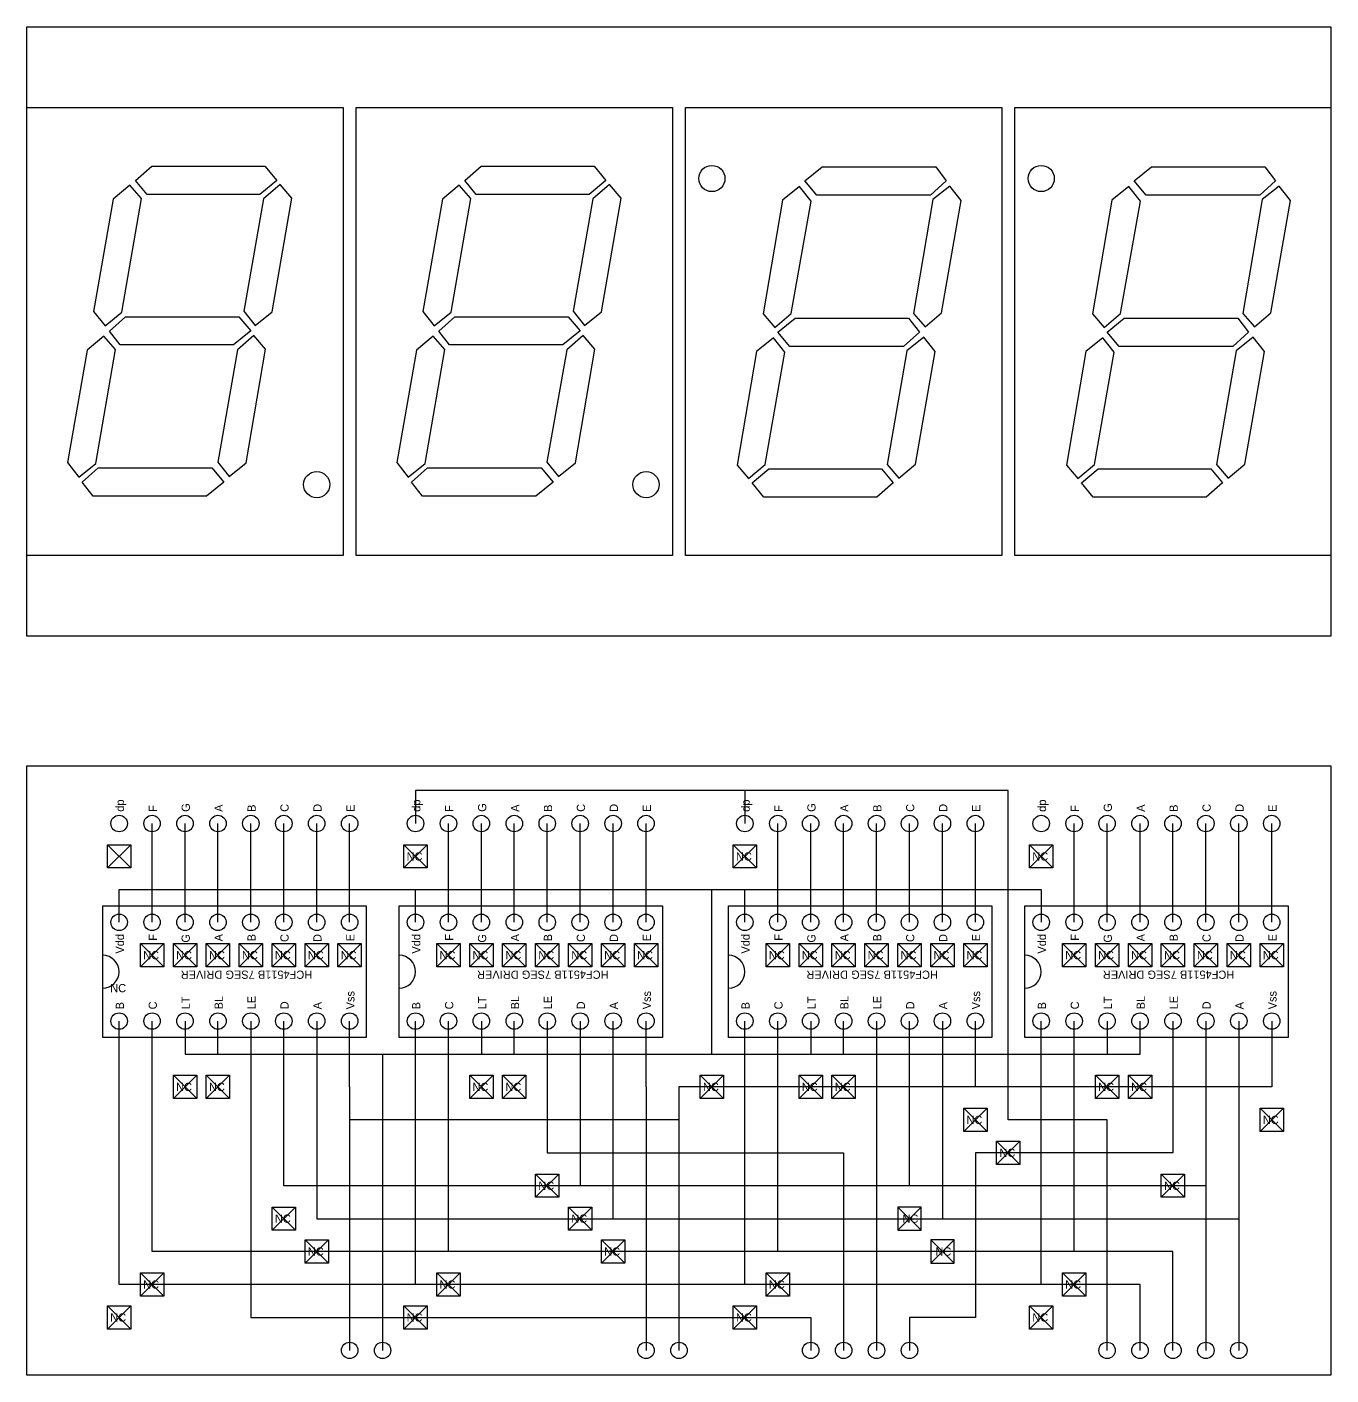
# Model space of a CAD drawing. Header units: millimetres. Extents: x 0 to 319, y 0 to 237.
# Drawn here: x 107.9 to 208.5, y 133.3 to 237.3 of the extents above; entities that cross this region are included whole.
import ezdxf

# ---------------------------------------------------------------- set-up
doc = ezdxf.new("R2010")
doc.units = ezdxf.units.MM

# ---------------------------------------------------------------- blocks, each defined once
blk = doc.blocks.new('HCF4511B')
at = {"color": 4}
blk.add_lwpolyline([(211.25, 118.75), (221.25, 118.75), (221.25, 98.75), (211.25, 98.75)], close=True, dxfattribs=at)
at = {"color": 1}
for centre in [(212.5, 117.5), (220, 117.5), (212.5, 115), (220, 115), (212.5, 112.5), (220, 112.5), (212.5, 110), (220, 110), (212.5, 107.5), (220, 107.5), (212.5, 105), (220, 105), (212.5, 102.5), (220, 102.5), (212.5, 100), (220, 100)]:
    blk.add_circle(centre, 0.625, dxfattribs=at)
at = {"color": 4}
blk.add_arc((216.25, 118.75), 1.25, 180, 0, dxfattribs=at)
at = {"color": 4, "char_height": 0.625, "width": 7.2699}
for s, insert, attachment_point in [('B', (213.39, 117.76), 1), ('Vdd', (219.11, 117.76), 3), ('C', (213.39, 115.26), 1), ('F', (219.11, 115.26), 3), ('LT', (213.39, 112.76), 1), ('G', (219.11, 112.76), 3), ('BL', (213.39, 110.26), 1), ('A', (219.11, 110.26), 3), ('LE', (213.39, 107.76), 1), ('B', (219.11, 107.76), 3), ('D', (213.39, 105.26), 1), ('C', (219.11, 105.26), 3), ('A', (213.39, 102.76), 1), ('D', (219.11, 102.76), 3), ('Vss', (213.39, 100.26), 1), ('E', (219.11, 100.26), 3)]:
    blk.add_mtext(s, dxfattribs=dict(at, insert=insert, attachment_point=attachment_point))
at = {"color": 4, "insert": (215.71, 102.84), "char_height": 0.625, "width": 19.6737, "attachment_point": 1, "rotation": 90}
blk.add_mtext('HCF4511B 7SEG DRIVER', dxfattribs=at)

msp = doc.modelspace()

# ---------------------------------------------------------------- linework, layer by layer
at = {"color": 3}
for points in [[(107.95, 231.11), (107.95, 237.33), (208.53, 237.33), (208.53, 190.34), (107.95, 190.34)], [(107.95, 174.12), (107.95, 180.34), (208.53, 180.34), (208.53, 133.35), (107.95, 133.35)]]:
    msp.add_lwpolyline(points, close=True, dxfattribs=at)
at = {"color": 5}
for points in [[(107.95, 231.11), (132.33, 231.11), (132.33, 196.56), (107.95, 196.56)], [(133.35, 231.11), (157.73, 231.11), (157.73, 196.56), (133.35, 196.56)], [(183.13, 196.56), (158.75, 196.56), (158.75, 231.11), (183.13, 231.11)], [(208.53, 196.56), (184.15, 196.56), (184.15, 231.11), (208.53, 231.11)]]:
    msp.add_lwpolyline(points, close=True, dxfattribs=at)
at = {"color": 251}
for points in [[(117.58, 226.6), (126.29, 226.6), (127.21, 225.5), (125.92, 224.42), (117.21, 224.42), (116.32, 225.5)], [(142.98, 226.6), (151.69, 226.6), (152.61, 225.5), (151.32, 224.42), (142.61, 224.42), (141.72, 225.5)], [(177.63, 224.35), (168.88, 224.35), (167.94, 225.45), (169.28, 226.53), (178.04, 226.53), (178.86, 225.46)], [(203.03, 224.35), (194.28, 224.35), (193.34, 225.45), (194.68, 226.53), (203.44, 226.53), (204.26, 225.46)], [(115.88, 225.14), (114.61, 224.05), (113.08, 215.38), (113.97, 214.27), (115.27, 215.32), (116.78, 224.09)], [(127.47, 225.17), (126.19, 224.08), (124.67, 215.42), (125.56, 214.31), (126.86, 215.36), (128.37, 224.13)], [(141.28, 225.14), (140.01, 224.05), (138.48, 215.38), (139.37, 214.27), (140.67, 215.32), (142.18, 224.09)], [(152.87, 225.17), (151.59, 224.08), (150.07, 215.42), (150.96, 214.31), (152.26, 215.36), (153.77, 224.13)], [(165.63, 214.15), (166.9, 215.24), (168.43, 223.9), (167.54, 225.02), (166.23, 223.97), (164.73, 215.2)], [(177.22, 214.19), (178.49, 215.28), (180.01, 223.94), (179.13, 225.06), (177.82, 224.01), (176.32, 215.23)], [(191.03, 214.15), (192.3, 215.24), (193.83, 223.9), (192.94, 225.02), (191.63, 223.97), (190.13, 215.2)], [(202.62, 214.19), (203.89, 215.28), (205.41, 223.94), (204.53, 225.06), (203.22, 224.01), (201.72, 215.23)], [(115.54, 214.98), (124.3, 214.98), (125.23, 213.88), (123.89, 212.8), (115.13, 212.8), (114.31, 213.87)], [(140.94, 214.98), (149.7, 214.98), (150.63, 213.88), (149.29, 212.8), (140.53, 212.8), (139.71, 213.87)], [(175.55, 212.69), (166.79, 212.69), (165.86, 213.79), (167.19, 214.87), (175.95, 214.87), (176.78, 213.8)], [(200.95, 212.69), (192.19, 212.69), (191.26, 213.79), (192.59, 214.87), (201.35, 214.87), (202.18, 213.8)], [(113.87, 213.48), (112.59, 212.39), (111.07, 203.73), (111.96, 202.61), (113.26, 203.66), (114.77, 212.44)], [(125.46, 213.52), (124.18, 212.43), (122.66, 203.77), (123.54, 202.65), (124.85, 203.7), (126.35, 212.47)], [(139.27, 213.48), (137.99, 212.39), (136.47, 203.73), (137.36, 202.61), (138.66, 203.66), (140.17, 212.44)], [(150.86, 213.52), (149.58, 212.43), (148.06, 203.77), (148.94, 202.65), (150.25, 203.7), (151.75, 212.47)], [(163.61, 202.5), (164.89, 203.59), (166.41, 212.25), (165.53, 213.36), (164.22, 212.31), (162.72, 203.54)], [(175.2, 202.53), (176.48, 203.62), (178, 212.29), (177.12, 213.4), (175.81, 212.35), (174.31, 203.58)], [(189.01, 202.5), (190.29, 203.59), (191.81, 212.25), (190.93, 213.36), (189.62, 212.31), (188.12, 203.54)], [(200.6, 202.53), (201.88, 203.62), (203.4, 212.29), (202.52, 213.4), (201.21, 212.35), (199.71, 203.58)], [(113.45, 203.32), (122.21, 203.32), (123.14, 202.22), (121.8, 201.14), (113.05, 201.14), (112.22, 202.21)], [(138.85, 203.32), (147.61, 203.32), (148.54, 202.22), (147.2, 201.14), (138.45, 201.14), (137.62, 202.21)], [(173.5, 201.07), (164.79, 201.07), (163.88, 202.17), (165.16, 203.25), (173.87, 203.25), (174.76, 202.17)], [(198.9, 201.07), (190.19, 201.07), (189.28, 202.17), (190.56, 203.25), (199.27, 203.25), (200.16, 202.17)]]:
    msp.add_lwpolyline(points, close=True, dxfattribs=at)
at = {"color": 4}
for points in [[(163.32, 178.43), (137.92, 178.43), (137.92, 175.89)], [(191.26, 135.25), (191.26, 153.03), (183.64, 153.03), (183.64, 178.43), (163.32, 178.43), (163.32, 175.89)]]:
    msp.add_lwpolyline(points, dxfattribs=at)
at = {"color": 3}
for points in [[(117.6, 168.27), (117.6, 175.89)], [(120.14, 168.27), (120.14, 175.89)], [(122.68, 168.27), (122.68, 175.89)], [(125.22, 168.27), (125.22, 175.89)], [(127.76, 168.27), (127.76, 175.89)], [(130.3, 168.27), (130.3, 175.89)], [(132.84, 168.27), (132.84, 175.89)], [(140.46, 168.27), (140.46, 175.89)], [(143, 168.27), (143, 175.89)], [(145.54, 168.27), (145.54, 175.89)], [(148.08, 168.27), (148.08, 175.89)], [(150.62, 168.27), (150.62, 175.89)], [(153.16, 168.27), (153.16, 175.89)], [(155.7, 168.27), (155.7, 175.89)], [(165.86, 168.27), (165.86, 175.89)], [(168.4, 168.27), (168.4, 175.89)], [(170.94, 168.27), (170.94, 175.89)], [(173.48, 168.27), (173.48, 175.89)], [(176.02, 168.27), (176.02, 175.89)], [(178.56, 168.27), (178.56, 175.89)], [(181.1, 168.27), (181.1, 175.89)], [(188.72, 168.27), (188.72, 175.89)], [(191.26, 168.27), (191.26, 175.89)], [(193.8, 168.27), (193.8, 175.89)], [(196.34, 168.27), (196.34, 175.89)], [(198.88, 168.27), (198.88, 175.89)], [(201.42, 168.27), (201.42, 175.89)], [(203.96, 168.27), (203.96, 175.89)], [(114.16, 174.25), (115.96, 174.25), (115.96, 172.46), (114.16, 172.46), (114.16, 174.25)], [(115.96, 174.25), (114.16, 172.46)], [(115.96, 172.46), (114.16, 174.25)], [(137.02, 174.25), (138.82, 174.25), (138.82, 172.46), (137.02, 172.46), (137.02, 174.25)], [(138.82, 174.25), (137.02, 172.46)], [(138.82, 172.46), (137.02, 174.25)], [(162.42, 174.25), (164.22, 174.25), (164.22, 172.46), (162.42, 172.46), (162.42, 174.25)], [(164.22, 174.25), (162.42, 172.46)], [(164.22, 172.46), (162.42, 174.25)], [(185.28, 174.25), (187.08, 174.25), (187.08, 172.46), (185.28, 172.46), (185.28, 174.25)], [(187.08, 174.25), (185.28, 172.46)], [(187.08, 172.46), (185.28, 174.25)], [(116.7, 166.63), (118.5, 166.63), (118.5, 164.84), (116.7, 164.84), (116.7, 166.63)], [(118.5, 166.63), (116.7, 164.84)], [(118.5, 164.84), (116.7, 166.63)], [(119.24, 166.63), (121.04, 166.63), (121.04, 164.84), (119.24, 164.84), (119.24, 166.63)], [(121.04, 166.63), (119.24, 164.84)], [(121.04, 164.84), (119.24, 166.63)], [(121.78, 166.63), (123.58, 166.63), (123.58, 164.84), (121.78, 164.84), (121.78, 166.63)], [(123.58, 166.63), (121.78, 164.84)], [(123.58, 164.84), (121.78, 166.63)], [(124.32, 166.63), (126.12, 166.63), (126.12, 164.84), (124.32, 164.84), (124.32, 166.63)], [(126.12, 166.63), (124.32, 164.84)], [(126.12, 164.84), (124.32, 166.63)], [(126.86, 166.63), (128.66, 166.63), (128.66, 164.84), (126.86, 164.84), (126.86, 166.63)], [(128.66, 166.63), (126.86, 164.84)], [(128.66, 164.84), (126.86, 166.63)], [(129.4, 166.63), (131.2, 166.63), (131.2, 164.84), (129.4, 164.84), (129.4, 166.63)], [(131.2, 166.63), (129.4, 164.84)], [(131.2, 164.84), (129.4, 166.63)], [(131.94, 166.63), (133.74, 166.63), (133.74, 164.84), (131.94, 164.84), (131.94, 166.63)], [(133.74, 166.63), (131.94, 164.84)], [(133.74, 164.84), (131.94, 166.63)], [(139.56, 166.63), (141.36, 166.63), (141.36, 164.84), (139.56, 164.84), (139.56, 166.63)], [(141.36, 166.63), (139.56, 164.84)], [(141.36, 164.84), (139.56, 166.63)], [(142.1, 166.63), (143.9, 166.63), (143.9, 164.84), (142.1, 164.84), (142.1, 166.63)], [(143.9, 166.63), (142.1, 164.84)], [(143.9, 164.84), (142.1, 166.63)], [(144.64, 166.63), (146.44, 166.63), (146.44, 164.84), (144.64, 164.84), (144.64, 166.63)], [(146.44, 166.63), (144.64, 164.84)], [(146.44, 164.84), (144.64, 166.63)], [(147.18, 166.63), (148.98, 166.63), (148.98, 164.84), (147.18, 164.84), (147.18, 166.63)], [(148.98, 166.63), (147.18, 164.84)], [(148.98, 164.84), (147.18, 166.63)], [(149.72, 166.63), (151.52, 166.63), (151.52, 164.84), (149.72, 164.84), (149.72, 166.63)], [(151.52, 166.63), (149.72, 164.84)], [(151.52, 164.84), (149.72, 166.63)], [(152.26, 166.63), (154.06, 166.63), (154.06, 164.84), (152.26, 164.84), (152.26, 166.63)], [(154.06, 166.63), (152.26, 164.84)], [(154.06, 164.84), (152.26, 166.63)], [(154.8, 166.63), (156.6, 166.63), (156.6, 164.84), (154.8, 164.84), (154.8, 166.63)], [(156.6, 166.63), (154.8, 164.84)], [(156.6, 164.84), (154.8, 166.63)], [(164.96, 166.63), (166.76, 166.63), (166.76, 164.84), (164.96, 164.84), (164.96, 166.63)], [(166.76, 166.63), (164.96, 164.84)], [(166.76, 164.84), (164.96, 166.63)], [(167.5, 166.63), (169.3, 166.63), (169.3, 164.84), (167.5, 164.84), (167.5, 166.63)], [(169.3, 166.63), (167.5, 164.84)], [(169.3, 164.84), (167.5, 166.63)], [(170.04, 166.63), (171.84, 166.63), (171.84, 164.84), (170.04, 164.84), (170.04, 166.63)], [(171.84, 166.63), (170.04, 164.84)], [(171.84, 164.84), (170.04, 166.63)], [(172.58, 166.63), (174.38, 166.63), (174.38, 164.84), (172.58, 164.84), (172.58, 166.63)], [(174.38, 166.63), (172.58, 164.84)], [(174.38, 164.84), (172.58, 166.63)], [(175.12, 166.63), (176.92, 166.63), (176.92, 164.84), (175.12, 164.84), (175.12, 166.63)], [(176.92, 166.63), (175.12, 164.84)], [(176.92, 164.84), (175.12, 166.63)], [(177.66, 166.63), (179.46, 166.63), (179.46, 164.84), (177.66, 164.84), (177.66, 166.63)], [(179.46, 166.63), (177.66, 164.84)], [(179.46, 164.84), (177.66, 166.63)], [(180.2, 166.63), (182, 166.63), (182, 164.84), (180.2, 164.84), (180.2, 166.63)], [(182, 166.63), (180.2, 164.84)], [(182, 164.84), (180.2, 166.63)], [(187.82, 166.63), (189.62, 166.63), (189.62, 164.84), (187.82, 164.84), (187.82, 166.63)], [(189.62, 166.63), (187.82, 164.84)], [(189.62, 164.84), (187.82, 166.63)], [(190.36, 166.63), (192.16, 166.63), (192.16, 164.84), (190.36, 164.84), (190.36, 166.63)], [(192.16, 166.63), (190.36, 164.84)], [(192.16, 164.84), (190.36, 166.63)], [(192.9, 166.63), (194.7, 166.63), (194.7, 164.84), (192.9, 164.84), (192.9, 166.63)], [(194.7, 166.63), (192.9, 164.84)], [(194.7, 164.84), (192.9, 166.63)], [(195.44, 166.63), (197.24, 166.63), (197.24, 164.84), (195.44, 164.84), (195.44, 166.63)], [(197.24, 166.63), (195.44, 164.84)], [(197.24, 164.84), (195.44, 166.63)], [(197.98, 166.63), (199.78, 166.63), (199.78, 164.84), (197.98, 164.84), (197.98, 166.63)], [(199.78, 166.63), (197.98, 164.84)], [(199.78, 164.84), (197.98, 166.63)], [(200.52, 166.63), (202.32, 166.63), (202.32, 164.84), (200.52, 164.84), (200.52, 166.63)], [(202.32, 166.63), (200.52, 164.84)], [(202.32, 164.84), (200.52, 166.63)], [(203.06, 166.63), (204.86, 166.63), (204.86, 164.84), (203.06, 164.84), (203.06, 166.63)], [(204.86, 166.63), (203.06, 164.84)], [(204.86, 164.84), (203.06, 166.63)], [(119.24, 156.47), (121.04, 156.47), (121.04, 154.68), (119.24, 154.68), (119.24, 156.47)], [(121.04, 156.47), (119.24, 154.68)], [(121.04, 154.68), (119.24, 156.47)], [(121.78, 156.47), (123.58, 156.47), (123.58, 154.68), (121.78, 154.68), (121.78, 156.47)], [(123.58, 156.47), (121.78, 154.68)], [(123.58, 154.68), (121.78, 156.47)], [(142.1, 156.47), (143.9, 156.47), (143.9, 154.68), (142.1, 154.68), (142.1, 156.47)], [(143.9, 156.47), (142.1, 154.68)], [(143.9, 154.68), (142.1, 156.47)], [(144.64, 156.47), (146.44, 156.47), (146.44, 154.68), (144.64, 154.68), (144.64, 156.47)], [(146.44, 156.47), (144.64, 154.68)], [(146.44, 154.68), (144.64, 156.47)], [(159.88, 156.47), (161.68, 156.47), (161.68, 154.68), (159.88, 154.68), (159.88, 156.47)], [(161.68, 156.47), (159.88, 154.68)], [(161.68, 154.68), (159.88, 156.47)], [(167.5, 156.47), (169.3, 156.47), (169.3, 154.68), (167.5, 154.68), (167.5, 156.47)], [(169.3, 156.47), (167.5, 154.68)], [(169.3, 154.68), (167.5, 156.47)], [(170.04, 156.47), (171.84, 156.47), (171.84, 154.68), (170.04, 154.68), (170.04, 156.47)], [(171.84, 156.47), (170.04, 154.68)], [(171.84, 154.68), (170.04, 156.47)], [(190.36, 156.47), (192.16, 156.47), (192.16, 154.68), (190.36, 154.68), (190.36, 156.47)], [(192.16, 156.47), (190.36, 154.68)], [(192.16, 154.68), (190.36, 156.47)], [(192.9, 156.47), (194.7, 156.47), (194.7, 154.68), (192.9, 154.68), (192.9, 156.47)], [(194.7, 156.47), (192.9, 154.68)], [(194.7, 154.68), (192.9, 156.47)], [(180.2, 153.93), (182, 153.93), (182, 152.14), (180.2, 152.14), (180.2, 153.93)], [(182, 153.93), (180.2, 152.14)], [(182, 152.14), (180.2, 153.93)], [(203.06, 153.93), (204.86, 153.93), (204.86, 152.14), (203.06, 152.14), (203.06, 153.93)], [(204.86, 153.93), (203.06, 152.14)], [(204.86, 152.14), (203.06, 153.93)], [(182.74, 151.39), (184.54, 151.39), (184.54, 149.6), (182.74, 149.6), (182.74, 151.39)], [(184.54, 151.39), (182.74, 149.6)], [(184.54, 149.6), (182.74, 151.39)], [(147.18, 148.85), (148.98, 148.85), (148.98, 147.06), (147.18, 147.06), (147.18, 148.85)], [(148.98, 148.85), (147.18, 147.06)], [(148.98, 147.06), (147.18, 148.85)], [(195.44, 148.85), (197.24, 148.85), (197.24, 147.06), (195.44, 147.06), (195.44, 148.85)], [(197.24, 148.85), (195.44, 147.06)], [(197.24, 147.06), (195.44, 148.85)], [(126.86, 146.31), (128.66, 146.31), (128.66, 144.52), (126.86, 144.52), (126.86, 146.31)], [(128.66, 146.31), (126.86, 144.52)], [(128.66, 144.52), (126.86, 146.31)], [(149.72, 146.31), (151.52, 146.31), (151.52, 144.52), (149.72, 144.52), (149.72, 146.31)], [(151.52, 146.31), (149.72, 144.52)], [(151.52, 144.52), (149.72, 146.31)], [(176.92, 146.31), (175.12, 146.31), (175.12, 144.52), (176.92, 144.52), (176.92, 146.31)], [(175.12, 146.31), (176.92, 144.52)], [(175.12, 144.52), (176.92, 146.31)], [(129.4, 143.77), (131.2, 143.77), (131.2, 141.98), (129.4, 141.98), (129.4, 143.77)], [(131.2, 143.77), (129.4, 141.98)], [(131.2, 141.98), (129.4, 143.77)], [(152.26, 143.77), (154.06, 143.77), (154.06, 141.98), (152.26, 141.98), (152.26, 143.77)], [(154.06, 143.77), (152.26, 141.98)], [(154.06, 141.98), (152.26, 143.77)], [(179.46, 143.77), (177.66, 143.77), (177.66, 141.98), (179.46, 141.98), (179.46, 143.77)], [(177.66, 143.77), (179.46, 141.98)], [(177.66, 141.98), (179.46, 143.77)], [(116.7, 141.23), (118.5, 141.23), (118.5, 139.44), (116.7, 139.44), (116.7, 141.23)], [(118.5, 141.23), (116.7, 139.44)], [(118.5, 139.44), (116.7, 141.23)], [(139.56, 141.23), (141.36, 141.23), (141.36, 139.44), (139.56, 139.44), (139.56, 141.23)], [(141.36, 141.23), (139.56, 139.44)], [(141.36, 139.44), (139.56, 141.23)], [(164.96, 141.23), (166.76, 141.23), (166.76, 139.44), (164.96, 139.44), (164.96, 141.23)], [(166.76, 141.23), (164.96, 139.44)], [(166.76, 139.44), (164.96, 141.23)], [(187.82, 141.23), (189.62, 141.23), (189.62, 139.44), (187.82, 139.44), (187.82, 141.23)], [(189.62, 141.23), (187.82, 139.44)], [(189.62, 139.44), (187.82, 141.23)], [(114.16, 138.69), (115.96, 138.69), (115.96, 136.9), (114.16, 136.9), (114.16, 138.69)], [(115.96, 138.69), (114.16, 136.9)], [(115.96, 136.9), (114.16, 138.69)], [(137.02, 138.69), (138.82, 138.69), (138.82, 136.9), (137.02, 136.9), (137.02, 138.69)], [(138.82, 138.69), (137.02, 136.9)], [(138.82, 136.9), (137.02, 138.69)], [(162.42, 138.69), (164.22, 138.69), (164.22, 136.9), (162.42, 136.9), (162.42, 138.69)], [(164.22, 138.69), (162.42, 136.9)], [(164.22, 136.9), (162.42, 138.69)], [(185.28, 138.69), (187.08, 138.69), (187.08, 136.9), (185.28, 136.9), (185.28, 138.69)], [(187.08, 138.69), (185.28, 136.9)], [(187.08, 136.9), (185.28, 138.69)]]:
    msp.add_lwpolyline(points, dxfattribs=at)
at = {"color": 1}
for points in [[(115.06, 168.27), (115.06, 170.81), (140.46, 170.81)], [(137.92, 168.27), (137.92, 170.81), (163.32, 170.81)], [(160.78, 158.11), (160.78, 170.81)], [(163.32, 168.27), (163.32, 170.81), (186.18, 170.81), (186.18, 168.27)], [(120.14, 160.65), (120.14, 158.11), (122.68, 158.11), (122.68, 160.65)], [(143, 160.65), (143, 158.11), (145.54, 158.11), (145.54, 160.65)], [(168.4, 160.65), (168.4, 158.11), (170.94, 158.11), (170.94, 160.65)], [(191.26, 160.65), (191.26, 158.11), (193.8, 158.11), (193.8, 160.65)], [(122.68, 158.11), (145.54, 158.11)], [(135.38, 158.11), (135.38, 135.25)], [(145.54, 158.11), (170.94, 158.11)], [(170.94, 158.11), (193.8, 158.11)]]:
    msp.add_lwpolyline(points, dxfattribs=at)
at = {"color": 32}
for points in [[(137.92, 140.33), (115.06, 140.33), (115.06, 140.33), (115.06, 140.33), (115.06, 140.33), (115.06, 160.65)], [(140.46, 142.87), (117.6, 142.87), (117.6, 160.65)], [(198.88, 147.95), (127.76, 147.95), (127.76, 160.65)], [(130.3, 160.65), (130.3, 145.41), (201.42, 145.41)], [(163.32, 140.33), (137.92, 140.33), (137.92, 160.65)], [(165.86, 142.87), (140.46, 142.87), (140.46, 160.65)], [(150.62, 160.65), (150.62, 147.95)], [(153.16, 145.41), (153.16, 160.65)], [(193.8, 140.33), (163.32, 140.33), (163.32, 160.65)], [(196.34, 142.87), (165.86, 142.87), (165.86, 160.65)], [(176.02, 147.95), (176.02, 160.65)], [(178.56, 160.65), (178.56, 145.41)], [(186.18, 140.33), (186.18, 160.65)], [(188.72, 142.87), (188.72, 160.65)], [(198.88, 160.65), (198.88, 145.41)], [(201.42, 160.65), (201.42, 135.25)], [(198.88, 145.41), (198.88, 135.25)], [(191.26, 142.87), (186.18, 142.87)], [(196.34, 135.25), (196.34, 142.87)], [(193.8, 135.25), (193.8, 140.33)]]:
    msp.add_lwpolyline(points, dxfattribs=at)
at = {"color": 2}
for points in [[(125.22, 160.65), (125.22, 137.79), (168.4, 137.79), (168.4, 135.25)], [(148.08, 160.65), (148.08, 150.49), (170.94, 150.49), (170.94, 135.25)], [(173.48, 160.65), (173.48, 135.25)], [(196.34, 160.65), (196.34, 150.49), (181.1, 150.49), (181.1, 137.79), (176.02, 137.79), (176.02, 135.25)]]:
    msp.add_lwpolyline(points, dxfattribs=at)
at = {"color": 5}
for points in [[(132.84, 155.57), (132.84, 160.65)], [(155.7, 155.57), (155.7, 160.65)], [(203.96, 160.65), (203.96, 155.57), (181.1, 155.57)], [(181.1, 155.57), (181.1, 160.65)], [(132.84, 155.57), (132.84, 155.57), (132.84, 135.25)], [(155.7, 155.57), (155.7, 135.25)], [(181.1, 155.57), (158.24, 155.57)], [(158.24, 155.57), (158.24, 135.25)], [(158.24, 153.03), (132.84, 153.03)]]:
    msp.add_lwpolyline(points, dxfattribs=at)
at = {"color": 251}
for centre in [(160.78, 225.64), (186.18, 225.64), (130.3, 202.03), (155.7, 202.03)]:
    msp.add_circle(centre, 1.01, dxfattribs=at)
at = {"color": 1}
for centre in [(115.06, 175.89), (117.6, 175.89), (120.14, 175.89), (122.68, 175.89), (125.22, 175.89), (127.76, 175.89), (130.3, 175.89), (132.84, 175.89), (137.92, 175.89), (140.46, 175.89), (143, 175.89), (145.54, 175.89), (148.08, 175.89), (150.62, 175.89), (153.16, 175.89), (155.7, 175.89), (163.32, 175.89), (165.86, 175.89), (168.4, 175.89), (170.94, 175.89), (173.48, 175.89), (176.02, 175.89), (178.56, 175.89), (181.1, 175.89), (186.18, 175.89), (188.72, 175.89), (191.26, 175.89), (193.8, 175.89), (196.34, 175.89), (198.88, 175.89), (201.42, 175.89), (203.96, 175.89), (155.7, 135.25), (158.24, 135.25)]:
    msp.add_circle(centre, 0.635, dxfattribs=at)
at = {"color": 6}
for centre in [(132.84, 135.25), (135.38, 135.25), (168.4, 135.25), (170.94, 135.25), (173.48, 135.25), (176.02, 135.25), (191.26, 135.25), (193.8, 135.25), (196.34, 135.25), (198.88, 135.25), (201.42, 135.25)]:
    msp.add_circle(centre, 0.635, dxfattribs=at)

# ---------------------------------------------------------------- block references
at = {"color": 5, "xscale": 1.016, "yscale": 1.016, "zscale": 1.016, "rotation": 90}
for p in [(234.44, -55.25), (257.3, -55.25), (282.7, -55.25), (305.56, -55.25)]:
    msp.add_blockref('HCF4511B', p, dxfattribs=at)

# ---------------------------------------------------------------- texts
at = {"color": 4, "char_height": 0.635, "width": 7.3862, "attachment_point": 1, "rotation": 90}
for s, insert in [('dp', (114.8, 176.8)), ('F', (117.34, 176.79)), ('G', (119.88, 176.79)), ('A', (122.42, 176.79)), ('B', (124.96, 176.79)), ('C', (127.5, 176.79)), ('D', (130.04, 176.79)), ('E', (132.58, 176.79)), ('dp', (137.66, 176.8)), ('dp', (137.66, 176.79)), ('F', (140.2, 176.79)), ('G', (142.74, 176.79)), ('A', (145.28, 176.79)), ('B', (147.82, 176.79)), ('C', (150.36, 176.79)), ('D', (152.9, 176.79)), ('E', (155.44, 176.79)), ('dp', (163.06, 176.8)), ('dp', (163.06, 176.79)), ('F', (165.6, 176.79)), ('G', (168.14, 176.79)), ('A', (170.68, 176.79)), ('B', (173.22, 176.79)), ('C', (175.76, 176.79)), ('D', (178.3, 176.79)), ('E', (180.84, 176.79)), ('dp', (185.92, 176.8)), ('dp', (185.92, 176.79)), ('F', (188.46, 176.79)), ('G', (191, 176.79)), ('A', (193.54, 176.79)), ('B', (196.08, 176.79)), ('C', (198.62, 176.79)), ('D', (201.16, 176.79)), ('E', (203.7, 176.79))]:
    msp.add_mtext(s, dxfattribs=dict(at, insert=insert))
at = {"color": 4, "char_height": 0.635, "width": 7.3862}
for insert, attachment_point in [((138.46, 173.67), 3), ((163.86, 173.67), 3), ((186.72, 173.67), 3), ((118.14, 166.05), 3), ((120.68, 166.05), 3), ((123.22, 166.05), 3), ((125.76, 166.05), 3), ((128.3, 166.05), 3), ((130.84, 166.05), 3), ((133.38, 166.05), 3), ((141, 166.05), 3), ((143.54, 166.05), 3), ((146.08, 166.05), 3), ((148.62, 166.05), 3), ((151.16, 166.05), 3), ((153.7, 166.05), 3), ((156.24, 166.05), 3), ((166.4, 166.05), 3), ((168.94, 166.05), 3), ((171.48, 166.05), 3), ((174.02, 166.05), 3), ((176.56, 166.05), 3), ((179.1, 166.05), 3), ((181.64, 166.05), 3), ((189.26, 166.05), 3), ((191.8, 166.05), 3), ((194.34, 166.05), 3), ((196.88, 166.05), 3), ((199.42, 166.05), 3), ((201.96, 166.05), 3), ((204.5, 166.05), 3), ((115.6, 163.51), 3), ((120.68, 155.89), 3), ((123.22, 155.89), 3), ((143.54, 155.89), 3), ((146.08, 155.89), 3), ((161.32, 155.89), 3), ((168.94, 155.89), 3), ((171.48, 155.89), 3), ((191.8, 155.89), 3), ((194.34, 155.89), 3), ((181.64, 153.35), 3), ((204.5, 153.35), 3), ((184.18, 150.81), 3), ((148.62, 148.27), 3), ((196.88, 148.27), 3), ((128.3, 145.73), 3), ((151.16, 145.73), 3), ((175.48, 145.73), 1), ((130.84, 143.19), 3), ((153.7, 143.19), 3), ((178.02, 143.19), 1), ((118.14, 140.65), 3), ((141, 140.65), 3), ((166.4, 140.65), 3), ((189.26, 140.65), 3), ((115.6, 138.11), 3), ((138.46, 138.11), 3), ((163.86, 138.11), 3), ((186.72, 138.11), 3)]:
    msp.add_mtext('NC', dxfattribs=dict(at, insert=insert, attachment_point=attachment_point))

doc.saveas('drawing.dxf')
